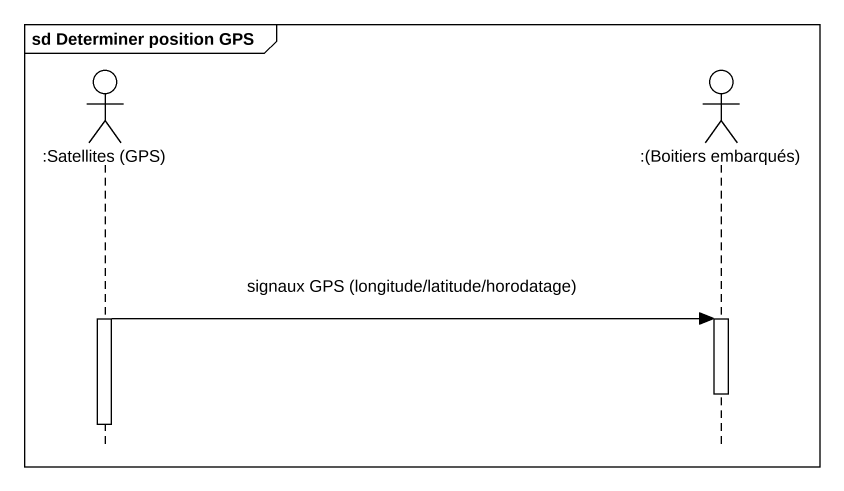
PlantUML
@startuml
mainframe sd Determiner position GPS
hide footbox
actor ":Satellites (GPS)" as Satellites_GPS
actor ":(Boitiers embarqués)" as Boitiers_embarqués

activate Satellites_GPS
Satellites_GPS -> Boitiers_embarqués : signaux GPS (longitude/latitude/horodatage)
activate Boitiers_embarqués
deactivate Boitiers_embarqués
deactivate Satellites_GPS
@enduml
